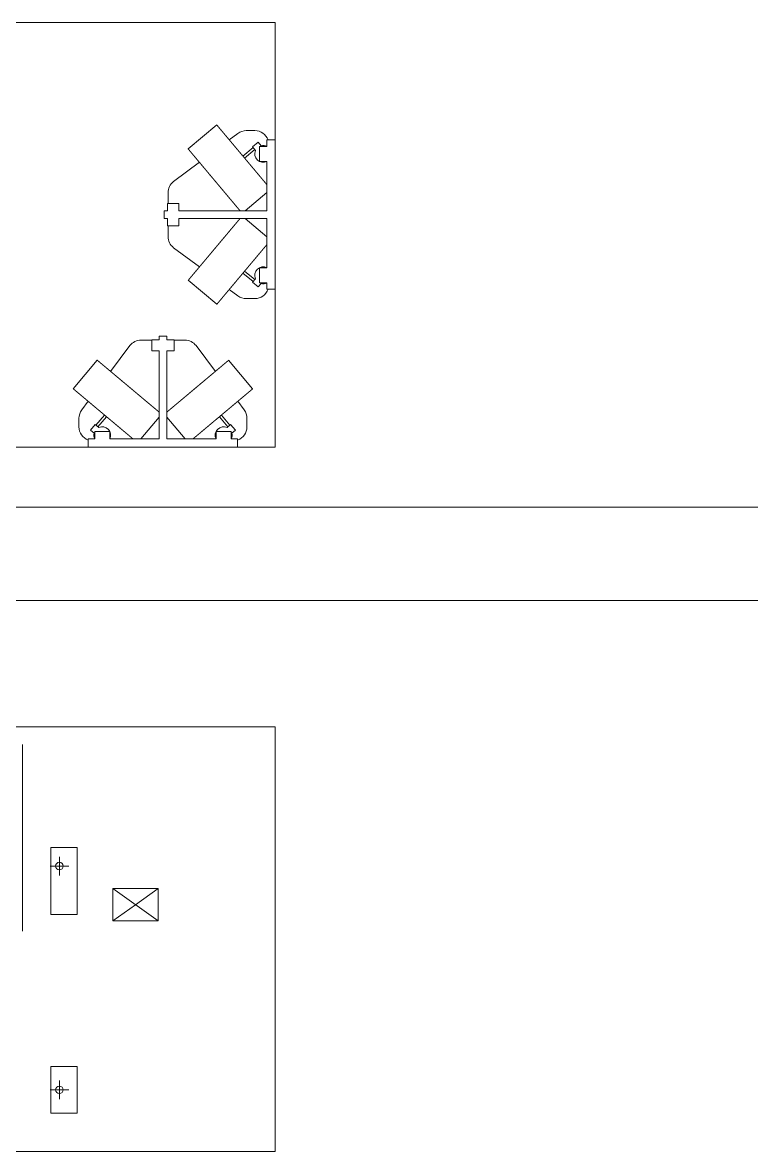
# Model space of a CAD drawing. Header units: millimetres. Extents: x 3056 to 110866, y 16649 to 58349.
# Drawn here: x 70681 to 74585, y 24547 to 30595 of the extents above; entities that cross this region are included whole.
import ezdxf

# ---------------------------------------------------------------- set-up
doc = ezdxf.new("R2010")
doc.units = ezdxf.units.MM
doc.layers.add('1', color=7, linetype='Continuous', true_color=0xffffff)

msp = doc.modelspace()

# ---------------------------------------------------------------- linework, layer by layer
at = {"layer": '1', "color": 80, "linetype": 'Continuous', "lineweight": 13}
for p, q in [((66406.5, 30595.3), (72033.5, 30595.3)), ((66406.5, 30595.3), (72033.5, 30595.3)), ((72033.5, 30595.3), (72033.5, 28321.3)), ((72033.5, 30595.3), (72033.5, 28321.3)), ((71721.9, 30046.6), (71568.6, 29918)), ((71834.5, 30001.3), (71788.7, 29966.9)), ((71879.5, 30016.3), (71925.5, 30016.3)), ((71913.5, 29928.7), (71943.6, 29953.9)), ((71959.3, 29935.2), (71943.6, 29953.9)), ((71990.5, 29966.3), (71990.5, 29931.3)), ((72033.5, 29966.3), (71990.5, 29966.3)), ((71916.4, 29925.2), (71862, 29879.6)), ((71871, 29868.8), (71925.4, 29914.5)), ((71929.2, 29909.9), (71913.5, 29928.7)), ((71990.5, 29931.3), (71950.5, 29931.3)), ((71950.5, 29851.3), (71950.5, 29931.3)), ((71628.4, 29846.8), (71490.5, 29743.3)), ((71990.5, 29851.3), (71950.5, 29851.3)), ((71990.5, 29851.3), (71990.5, 29586.3)), ((71460.5, 29626.3), (71460.5, 29683.3)), ((71873.4, 29586.3), (71990.5, 29684.5)), ((71458.5, 29586.3), (71440.5, 29586.3)), ((71440.5, 29546.3), (71440.5, 29586.3)), ((71518.5, 29626.3), (71458.5, 29626.3)), ((71458.5, 29586.3), (71458.5, 29626.3)), ((71518.5, 29586.3), (71518.5, 29626.3)), ((71990.5, 29586.3), (71518.5, 29586.3)), ((71458.5, 29546.3), (71440.5, 29546.3)), ((71455.8, 29546), (71455.8, 29546.3)), ((71455.8, 29546), (71458.5, 29546.1)), ((71458.5, 29546.3), (71458.5, 29506.3)), ((71990.5, 29546.3), (71518.5, 29546.3)), ((71518.5, 29546.3), (71518.5, 29506.3)), ((71990.5, 29448.1), (71873.4, 29546.3)), ((71990.5, 29546.3), (71990.5, 29281.3)), ((71518.5, 29506.3), (71458.5, 29506.3)), ((71460.5, 29449.3), (71460.5, 29506.3)), ((71490.5, 29389.3), (71628.4, 29285.8)), ((71950.5, 29201.3), (71950.5, 29281.3)), ((71990.5, 29281.3), (71950.5, 29281.3)), ((71568.6, 29214.6), (71721.9, 29086)), ((71862, 29253), (71916.4, 29207.4)), ((71925.4, 29218.1), (71871, 29263.8)), ((71929.2, 29222.7), (71913.5, 29203.9)), ((71788.7, 29165.7), (71834.5, 29131.3)), ((71913.5, 29203.9), (71943.6, 29178.7)), ((71959.3, 29197.4), (71943.6, 29178.7)), ((71990.5, 29201.3), (71950.5, 29201.3)), ((71990.5, 29201.3), (71990.5, 29166.3)), ((72033.5, 29166.3), (71990.5, 29166.3)), ((71925.5, 29116.3), (71879.5, 29116.3)), ((71413.5, 28896.3), (71413.5, 28914.3)), ((71413.5, 28914.3), (71453.5, 28914.3)), ((71453.5, 28896.3), (71453.5, 28914.3)), ((71256.5, 28864.3), (71153, 28726.3)), ((71316.5, 28894.3), (71373.5, 28894.3)), ((71413.5, 28896.3), (71373.5, 28896.3)), ((71373.5, 28836.3), (71373.5, 28896.3)), ((71413.2, 28898.9), (71413.3, 28896.3)), ((71413.2, 28898.9), (71413.5, 28898.9)), ((71453.5, 28896.3), (71493.5, 28896.3)), ((71493.5, 28836.3), (71493.5, 28896.3)), ((71493.5, 28894.3), (71550.5, 28894.3)), ((71713.9, 28726.3), (71610.5, 28864.3)), ((71413.5, 28836.3), (71373.5, 28836.3)), ((71413.5, 28364.3), (71413.5, 28836.3)), ((71453.5, 28364.3), (71453.5, 28836.3)), ((71453.5, 28836.3), (71493.5, 28836.3)), ((71081.8, 28786.1), (70953.2, 28632.9)), ((71913.7, 28632.9), (71785.2, 28786.1)), ((71032.8, 28566.1), (70998.5, 28520.3)), ((71868.5, 28520.3), (71834.1, 28566.1)), ((71120.2, 28492.8), (71074.6, 28438.4)), ((71792.4, 28438.4), (71746.7, 28492.8)), ((70983.5, 28429.3), (70983.5, 28475.3)), ((71071.1, 28441.3), (71045.9, 28411.2)), ((71089.9, 28425.6), (71071.1, 28441.3)), ((71085.3, 28429.4), (71130.9, 28483.8)), ((71315.2, 28364.3), (71413.5, 28481.4)), ((71453.5, 28481.4), (71551.7, 28364.3)), ((71736, 28483.8), (71781.6, 28429.4)), ((71777.1, 28425.6), (71795.8, 28441.3)), ((71795.8, 28441.3), (71821.1, 28411.2)), ((71883.5, 28475.3), (71883.5, 28429.3)), ((71064.6, 28395.4), (71045.9, 28411.2)), ((71068.5, 28364.3), (71068.5, 28404.3)), ((71068.5, 28404.3), (71148.5, 28404.3)), ((71148.5, 28364.3), (71148.5, 28404.3)), ((71718.5, 28364.3), (71718.5, 28404.3)), ((71718.5, 28404.3), (71798.5, 28404.3)), ((71798.5, 28364.3), (71798.5, 28404.3)), ((71802.3, 28395.4), (71821.1, 28411.2)), ((72033.5, 28321.3), (66406.5, 28321.3)), ((72033.5, 28321.3), (66406.5, 28321.3)), ((71033.5, 28321.3), (71033.5, 28364.3)), ((71068.5, 28364.3), (71033.5, 28364.3)), ((71413.5, 28364.3), (71148.5, 28364.3)), ((71718.5, 28364.3), (71453.5, 28364.3)), ((71833.5, 28364.3), (71798.5, 28364.3)), ((71833.5, 28321.3), (71833.5, 28364.3)), ((66406.5, 26821.3), (72033.5, 26821.3)), ((66406.5, 26821.3), (72033.5, 26821.3)), ((72033.5, 26821.3), (72033.5, 24547.3)), ((72033.5, 26821.3), (72033.5, 24547.3)), ((70973, 26176.3), (70833, 26176.3)), ((70833, 26176.3), (70833, 25816.3)), ((70973, 25816.3), (70973, 26176.3)), ((70828.5, 26076.3), (70928.5, 26076.3)), ((70878.5, 26126.3), (70878.5, 26026.3)), ((71164.5, 25782.3), (71164.5, 25956.3)), ((71408.5, 25782.3), (71164.5, 25956.3)), ((71164.5, 25956.3), (71408.5, 25956.3)), ((71408.5, 25956.3), (71286.5, 25869.3)), ((71408.5, 25956.3), (71408.5, 25782.3)), ((71164.5, 25782.3), (71286.5, 25869.3)), ((70833, 25816.3), (70973, 25816.3)), ((71408.5, 25782.3), (71164.5, 25782.3)), ((70833, 25002.3), (70833, 24752.3)), ((70973, 25002.3), (70833, 25002.3)), ((70973, 24752.3), (70973, 25002.3)), ((70878.5, 24927.3), (70878.5, 24827.3)), ((70828.5, 24877.3), (70928.5, 24877.3)), ((70833, 24752.3), (70973, 24752.3)), ((72033.5, 24547.3), (66406.5, 24547.3)), ((72033.5, 24547.3), (66406.5, 24547.3))]:
    msp.add_line(p, q, dxfattribs=at)
at = {"layer": '1', "color": 143, "linetype": 'Continuous', "lineweight": 13}
for p, q in [((49320.5, 27999.3), (90886.5, 27999.3)), ((3056.5, 27499.3), (110866.5, 27499.3))]:
    msp.add_line(p, q, dxfattribs=at)
at = {"layer": '1', "color": 80, "linetype": 'Continuous', "lineweight": 13}
for centre in [(70878.5, 26076.3), (70878.5, 24877.3)]:
    msp.add_circle(centre, 20, dxfattribs=at)
for centre, radius, start, end in [((71879.5, 29941.3), 75, 90, 126.8699), ((71925.5, 29941.3), 75, 19.47234, 90), ((71970.5, 29891.3), 45.2, 155.73784, 296.2321), ((71970.5, 29891.3), 45.2, 63.76834, 104.26216), ((71535.5, 29683.3), 75, 126.8699, 180), ((71535.5, 29449.3), 75, 180, 233.1301), ((71970.5, 29241.3), 45.2, 63.7679, 204.26216), ((71925.5, 29191.3), 75, 270, 340.52766), ((71970.5, 29241.3), 45.2, 255.73784, 296.23166), ((71879.5, 29191.3), 75, 233.1301, 270), ((71316.5, 28819.3), 75, 90, 143.1301), ((71550.5, 28819.3), 75, 36.8699, 90), ((71058.5, 28475.3), 75, 143.1301, 180), ((71808.5, 28475.3), 75, 0, 36.8699), ((71058.5, 28429.3), 75, 180, 250.52766), ((71108.5, 28384.3), 45.2, 333.7679, 114.26216), ((71758.5, 28384.3), 45.2, 65.73784, 206.2321), ((71808.5, 28429.3), 75, 289.47234, 0), ((71108.5, 28384.3), 45.2, 165.73784, 206.23166), ((71758.5, 28384.3), 45.2, 333.76834, 14.26216)]:
    msp.add_arc(centre, radius, start, end, dxfattribs=at)
for points, knots in [([(71866.5, 29874.2), (71862.1, 29879.4), (71859.9, 29882), (71857.7, 29884.6), (71855.6, 29887.2), (71853.4, 29889.8), (71851.2, 29892.4), (71849, 29895), (71844.7, 29900.1), (71840.4, 29905.3), (71836.1, 29910.4), (71831.9, 29915.5), (71829.8, 29918), (71827.6, 29920.5), (71825.5, 29923), (71823.5, 29925.5), (71821.4, 29928), (71819.3, 29930.4), (71815.2, 29935.3), (71811.1, 29940.2), (71809.1, 29942.6), (71807.1, 29944.9), (71803.2, 29949.7), (71801.2, 29952), (71799.3, 29954.3), (71797.4, 29956.6), (71795.4, 29958.9), (71793.5, 29961.1), (71791.7, 29963.4), (71788, 29967.8), (71784.3, 29972.1), (71780.8, 29976.4), (71777.3, 29980.5), (71773.9, 29984.6), (71770.6, 29988.5), (71767.3, 29992.3), (71764.2, 29996.1), (71762.7, 29997.9), (71761.2, 29999.7), (71759.7, 30001.5), (71758.2, 30003.2), (71755.4, 30006.6), (71754, 30008.2), (71752.6, 30009.9), (71751.3, 30011.5), (71750, 30013), (71748.7, 30014.5), (71747.5, 30016.1), (71746.2, 30017.5), (71745, 30018.9), (71742.7, 30021.7), (71740.5, 30024.3), (71739.5, 30025.6), (71738.4, 30026.8), (71736.4, 30029.2), (71735.5, 30030.3), (71733.7, 30032.4), (71732.9, 30033.4), (71731.3, 30035.4), (71730.5, 30036.2), (71729.8, 30037.1), (71729.1, 30037.9), (71727.8, 30039.5), (71727.2, 30040.2), (71726.6, 30040.9), (71726.1, 30041.6), (71725.1, 30042.7), (71724.6, 30043.2), (71724.2, 30043.7), (71723.9, 30044.2), (71723.5, 30044.6), (71723.2, 30045), (71722.9, 30045.3), (71722.7, 30045.6), (71722.4, 30045.9), (71722.3, 30046.1), (71722.1, 30046.2), (71722, 30046.4), (71721.9, 30046.5), (71721.9, 30046.6)], [0, 0, 0.030215, 0.045298, 0.060388, 0.075438, 0.090503, 0.10552, 0.120544, 0.150476, 0.180257, 0.209888, 0.23932, 0.253927, 0.268541, 0.283031, 0.297497, 0.311861, 0.326209, 0.354606, 0.382692, 0.396549, 0.410413, 0.437774, 0.451246, 0.464733, 0.477989, 0.491259, 0.504298, 0.517343, 0.54296, 0.568068, 0.592658, 0.616721, 0.640217, 0.663121, 0.685431, 0.707109, 0.717634, 0.728143, 0.738333, 0.748517, 0.768199, 0.777705, 0.787188, 0.796327, 0.805451, 0.814223, 0.82298, 0.831384, 0.839773, 0.85579, 0.871015, 0.878251, 0.885463, 0.899086, 0.905503, 0.917891, 0.923884, 0.935019, 0.940169, 0.945303, 0.95001, 0.959007, 0.96328, 0.967104, 0.970944, 0.977737, 0.980676, 0.98363, 0.986127, 0.988614, 0.990668, 0.992712, 0.994314, 0.995901, 0.997036, 0.998187, 0.998865, 0.999548, 1, 1]), ([(71713.3, 29745.6), (71708.9, 29750.9), (71704.5, 29756.1), (71700.2, 29761.2), (71698, 29763.8), (71693.7, 29769), (71689.4, 29774.1), (71687.2, 29776.7), (71682.9, 29781.8), (71678.7, 29786.9), (71674.4, 29791.9), (71670.2, 29796.9), (71668.2, 29799.4), (71666.1, 29801.9), (71662, 29806.8), (71660, 29809.2), (71657.9, 29811.6), (71653.9, 29816.4), (71650, 29821.1), (71648, 29823.4), (71646.1, 29825.7), (71644.1, 29828), (71640.3, 29832.6), (71638.4, 29834.8), (71634.7, 29839.2), (71631.1, 29843.6), (71627.6, 29847.8), (71624.1, 29851.9), (71620.7, 29856), (71619, 29858), (71615.8, 29861.9), (71614.1, 29863.8), (71611, 29867.5), (71609.5, 29869.3), (71608, 29871.1), (71606.5, 29872.9), (71603.6, 29876.4), (71600.8, 29879.7), (71599.4, 29881.3), (71598.1, 29882.9), (71595.5, 29886), (71594.2, 29887.5), (71593, 29888.9), (71591.8, 29890.4), (71589.5, 29893.1), (71588.4, 29894.5), (71586.3, 29897), (71585.2, 29898.3), (71583.2, 29900.6), (71582.3, 29901.7), (71581.4, 29902.8), (71579.7, 29904.9), (71578, 29906.8), (71577.3, 29907.7), (71576.6, 29908.6), (71575.2, 29910.2), (71574.6, 29910.9), (71574, 29911.7), (71573.4, 29912.3), (71572.8, 29913), (71571.9, 29914.2), (71571.4, 29914.7), (71571, 29915.2), (71570.3, 29916), (71569.7, 29916.7), (71569.5, 29917), (71569.2, 29917.3), (71568.9, 29917.7), (71568.7, 29917.9), (71568.7, 29918), (71568.6, 29918)], [0, 0, 0.030215, 0.060382, 0.090512, 0.105521, 0.13551, 0.165375, 0.180266, 0.209897, 0.23932, 0.268535, 0.297506, 0.31187, 0.32621, 0.354615, 0.368653, 0.382686, 0.410413, 0.437774, 0.451246, 0.464734, 0.477989, 0.504298, 0.517352, 0.54296, 0.568068, 0.592667, 0.61673, 0.640218, 0.651678, 0.674281, 0.685441, 0.70711, 0.717634, 0.728143, 0.738342, 0.758358, 0.777691, 0.787197, 0.796321, 0.814232, 0.822989, 0.831384, 0.839774, 0.855791, 0.863412, 0.878236, 0.885464, 0.899086, 0.905497, 0.911899, 0.923884, 0.93502, 0.940169, 0.945303, 0.954735, 0.959008, 0.963274, 0.967114, 0.970944, 0.977738, 0.980677, 0.983631, 0.988623, 0.992713, 0.994315, 0.995902, 0.998172, 0.999557, 0.999774, 1, 1]), ([(71990.5, 29726.4), (71989.3, 29727.8), (71988.2, 29729.2), (71985.7, 29732.1), (71983.2, 29735.1), (71981.9, 29736.7), (71980.6, 29738.2), (71979.2, 29739.9), (71976.4, 29743.2), (71973.5, 29746.7), (71970.5, 29750.2), (71969, 29752), (71967.4, 29753.9), (71964.2, 29757.7), (71962.6, 29759.6), (71961, 29761.6), (71959.3, 29763.6), (71957.6, 29765.6), (71954.2, 29769.7), (71952.4, 29771.8), (71950.6, 29773.9), (71947, 29778.2), (71945.2, 29780.4), (71943.4, 29782.6), (71941.5, 29784.8), (71937.7, 29789.3), (71935.8, 29791.6), (71933.9, 29793.9), (71930, 29798.5), (71926, 29803.3), (71924, 29805.7), (71919.9, 29810.5), (71917.9, 29812.9), (71913.8, 29817.8), (71909.6, 29822.8), (71905.4, 29827.8), (71903.3, 29830.3), (71899.1, 29835.4), (71896.9, 29837.9), (71892.6, 29843), (71888.3, 29848.2), (71884, 29853.4), (71879.6, 29858.6), (71877.4, 29861.2), (71875.2, 29863.8), (71873, 29866.4), (71870.9, 29869), (71866.5, 29874.2)], [0, 0, 0.009318, 0.018654, 0.038204, 0.058622, 0.069272, 0.079914, 0.090992, 0.113542, 0.136917, 0.161072, 0.17333, 0.185996, 0.211661, 0.224678, 0.238064, 0.251432, 0.265159, 0.292917, 0.306984, 0.321336, 0.350387, 0.365069, 0.380025, 0.394988, 0.425472, 0.44099, 0.45649, 0.487996, 0.519987, 0.53618, 0.568824, 0.585237, 0.618447, 0.652008, 0.685889, 0.702984, 0.737275, 0.754497, 0.789157, 0.823993, 0.858994, 0.89414, 0.911761, 0.929365, 0.947026, 0.964669, 1, 1]), ([(71847, 29586.3), (71846.1, 29587.3), (71845.3, 29588.4), (71844.3, 29589.5), (71842.4, 29591.7), (71841.4, 29592.9), (71840.4, 29594.1), (71838.3, 29596.7), (71836, 29599.4), (71834.8, 29600.8), (71832.4, 29603.7), (71831.1, 29605.2), (71829.9, 29606.7), (71828.6, 29608.3), (71827.2, 29609.8), (71825.9, 29611.5), (71824.5, 29613.1), (71823.1, 29614.8), (71820.2, 29618.3), (71818.7, 29620), (71817.2, 29621.8), (71815.7, 29623.6), (71812.5, 29627.4), (71809.3, 29631.2), (71807.6, 29633.2), (71806, 29635.2), (71802.6, 29639.2), (71799.1, 29643.4), (71797.3, 29645.5), (71793.7, 29649.8), (71790, 29654.2), (71786.3, 29658.6), (71784.4, 29660.9), (71780.6, 29665.4), (71776.7, 29670.1), (71772.7, 29674.8), (71770.7, 29677.2), (71768.7, 29679.6), (71764.6, 29684.4), (71760.5, 29689.3), (71758.4, 29691.8), (71756.4, 29694.3), (71754.3, 29696.8), (71750, 29701.8), (71747.9, 29704.3), (71743.7, 29709.4), (71741.5, 29712), (71739.4, 29714.5), (71737.2, 29717.1), (71732.9, 29722.3), (71730.7, 29724.8), (71726.4, 29730), (71724.2, 29732.6), (71722, 29735.2), (71717.6, 29740.4), (71713.3, 29745.6)], [0, 0, 0.006456, 0.012928, 0.019836, 0.034109, 0.041476, 0.049268, 0.065302, 0.082194, 0.090851, 0.108981, 0.118452, 0.12794, 0.13781, 0.147695, 0.157952, 0.168225, 0.178869, 0.200529, 0.211561, 0.222928, 0.234312, 0.25776, 0.281902, 0.294315, 0.306702, 0.332127, 0.358165, 0.37149, 0.398394, 0.425841, 0.453837, 0.46795, 0.496678, 0.525875, 0.555489, 0.570511, 0.585516, 0.615925, 0.646692, 0.662222, 0.677768, 0.693451, 0.724977, 0.740787, 0.772675, 0.788709, 0.804761, 0.820887, 0.853243, 0.869441, 0.90198, 0.918285, 0.934606, 0.967298, 1, 1]), ([(71568.6, 29214.6), (71568.7, 29214.6), (71568.7, 29214.7), (71568.9, 29214.9), (71569.2, 29215.3), (71569.5, 29215.6), (71569.7, 29215.8), (71570, 29216.2), (71570.3, 29216.6), (71570.7, 29217), (71571.4, 29217.9), (71571.9, 29218.4), (71572.4, 29219), (71572.9, 29219.6), (71574, 29220.9), (71575.2, 29222.4), (71575.9, 29223.2), (71577.3, 29224.9), (71578.1, 29225.8), (71579.7, 29227.7), (71580.5, 29228.8), (71582.3, 29230.9), (71584.2, 29233.2), (71585.2, 29234.4), (71586.3, 29235.6), (71587.3, 29236.8), (71588.4, 29238.2), (71589.5, 29239.5), (71590.7, 29240.9), (71593.1, 29243.7), (71594.3, 29245.1), (71596.8, 29248.2), (71599.5, 29251.3), (71600.8, 29252.9), (71602.2, 29254.6), (71603.6, 29256.3), (71605.1, 29258), (71606.5, 29259.7), (71609.5, 29263.3), (71611, 29265.1), (71614.2, 29268.9), (71615.8, 29270.8), (71619.1, 29274.7), (71620.7, 29276.7), (71624.1, 29280.7), (71627.6, 29284.9), (71629.4, 29287), (71631.2, 29289.1), (71633, 29291.3), (71634.8, 29293.4), (71636.7, 29295.7), (71638.5, 29297.9), (71640.4, 29300.1), (71644.2, 29304.7), (71646.1, 29306.9), (71650, 29311.6), (71654, 29316.3), (71656, 29318.7), (71658, 29321.1), (71662.1, 29325.9), (71664.1, 29328.4), (71666.2, 29330.8), (71668.3, 29333.3), (71670.3, 29335.8), (71674.5, 29340.8), (71676.7, 29343.3), (71678.8, 29345.8), (71680.9, 29348.4), (71683, 29350.9), (71685.2, 29353.5), (71687.3, 29356), (71691.6, 29361.2), (71693.8, 29363.7), (71698.1, 29368.9), (71700.3, 29371.5), (71702.5, 29374.1), (71706.8, 29379.3), (71711.2, 29384.5), (71715.6, 29389.7), (71720, 29394.9), (71722.1, 29397.5), (71724.3, 29400.1), (71728.7, 29405.3), (71730.8, 29407.9), (71733, 29410.5), (71737.3, 29415.6), (71741.6, 29420.7), (71743.8, 29423.3), (71745.9, 29425.8), (71750.1, 29430.9), (71752.3, 29433.4), (71756.4, 29438.4), (71760.6, 29443.4), (71762.7, 29445.8), (71766.7, 29450.7), (71768.8, 29453.1), (71772.8, 29457.9), (71776.7, 29462.6), (71778.7, 29464.9), (71780.6, 29467.2), (71782.6, 29469.5), (71784.5, 29471.8), (71786.4, 29474), (71790.1, 29478.5), (71793.8, 29482.9), (71795.6, 29485), (71799.1, 29489.3), (71800.9, 29491.3), (71804.3, 29495.4), (71807.7, 29499.4), (71809.3, 29501.4), (71812.5, 29505.3), (71815.7, 29509), (71818.7, 29512.6), (71821.7, 29516.1), (71824.5, 29519.5), (71827.2, 29522.8), (71828.6, 29524.3), (71831.1, 29527.4), (71832.4, 29528.9), (71834.8, 29531.8), (71836, 29533.2), (71837.2, 29534.6), (71839.4, 29537.2), (71840.4, 29538.4), (71841.4, 29539.7), (71842.4, 29540.9), (71844.3, 29543.1), (71845.2, 29544.2), (71846.1, 29545.3), (71847, 29546.3)], [0, 0, 0.000117, 0.00023, 0.00095, 0.00213, 0.002962, 0.003787, 0.004854, 0.005916, 0.007221, 0.010046, 0.011581, 0.01335, 0.015115, 0.019105, 0.023555, 0.025998, 0.031129, 0.033804, 0.039591, 0.042709, 0.049162, 0.056033, 0.059584, 0.063337, 0.067097, 0.071052, 0.07502, 0.079184, 0.087712, 0.092079, 0.1012, 0.110707, 0.115639, 0.120579, 0.125697, 0.130823, 0.136115, 0.146888, 0.152353, 0.163633, 0.169437, 0.181191, 0.187154, 0.199368, 0.211877, 0.218278, 0.224671, 0.231207, 0.237735, 0.244401, 0.251059, 0.257842, 0.27153, 0.278422, 0.292444, 0.30667, 0.313879, 0.321095, 0.335694, 0.343076, 0.350467, 0.357927, 0.365391, 0.380454, 0.388053, 0.395648, 0.403302, 0.410954, 0.418652, 0.426363, 0.441847, 0.449637, 0.465224, 0.473028, 0.48086, 0.496539, 0.512231, 0.527936, 0.543632, 0.551474, 0.559303, 0.574947, 0.582745, 0.590534, 0.606053, 0.621494, 0.629192, 0.636847, 0.652084, 0.659682, 0.674741, 0.689653, 0.697038, 0.711715, 0.719007, 0.733415, 0.747632, 0.754632, 0.761641, 0.768529, 0.775424, 0.782199, 0.795628, 0.8088, 0.815331, 0.828108, 0.83435, 0.846706, 0.858755, 0.864698, 0.876286, 0.887541, 0.898458, 0.909032, 0.919254, 0.929109, 0.933853, 0.943135, 0.947685, 0.95639, 0.960549, 0.9647, 0.972602, 0.976345, 0.980092, 0.983619, 0.990476, 0.99379, 0.996899, 1, 1]), ([(71721.9, 29086), (71721.9, 29086.1), (71722, 29086.2), (71722.1, 29086.3), (71722.3, 29086.5), (71722.4, 29086.7), (71722.7, 29087), (71722.9, 29087.3), (71723.2, 29087.6), (71723.5, 29088), (71723.9, 29088.4), (71724.2, 29088.9), (71724.7, 29089.4), (71725.1, 29089.9), (71725.6, 29090.5), (71726.1, 29091), (71726.6, 29091.7), (71727.2, 29092.4), (71728.4, 29093.9), (71729.1, 29094.7), (71729.8, 29095.5), (71731.3, 29097.3), (71732.1, 29098.2), (71732.9, 29099.2), (71734.6, 29101.2), (71735.6, 29102.4), (71736.5, 29103.5), (71737.5, 29104.6), (71739.5, 29107.1), (71740.5, 29108.3), (71742.8, 29110.9), (71745.1, 29113.7), (71747.5, 29116.6), (71748.8, 29118.1), (71751.4, 29121.2), (71752.7, 29122.8), (71754.1, 29124.4), (71755.4, 29126.1), (71756.9, 29127.8), (71759.8, 29131.2), (71761.3, 29133), (71762.8, 29134.8), (71764.3, 29136.6), (71765.9, 29138.5), (71767.4, 29140.4), (71769.1, 29142.3), (71772.3, 29146.2), (71774, 29148.2), (71777.4, 29152.2), (71780.9, 29156.4), (71784.5, 29160.6), (71788.1, 29165), (71789.9, 29167.2), (71791.8, 29169.4), (71793.7, 29171.6), (71797.5, 29176.2), (71799.4, 29178.5), (71803.3, 29183.1), (71807.3, 29187.9), (71811.3, 29192.6), (71815.4, 29197.5), (71817.4, 29199.9), (71821.6, 29204.9), (71823.6, 29207.3), (71825.7, 29209.8), (71827.8, 29212.3), (71832.1, 29217.4), (71836.3, 29222.5), (71838.5, 29225), (71840.6, 29227.6), (71842.8, 29230.2), (71847.1, 29235.3), (71851.5, 29240.5), (71853.6, 29243.1), (71858, 29248.3), (71862.4, 29253.5), (71866.7, 29258.7), (71868.9, 29261.3), (71873.3, 29266.5), (71875.5, 29269.1), (71879.8, 29274.3), (71884.2, 29279.5), (71886.3, 29282.1), (71888.5, 29284.7), (71890.7, 29287.2), (71892.8, 29289.8), (71897.1, 29294.9), (71899.2, 29297.4), (71901.4, 29300), (71903.5, 29302.5), (71905.6, 29305), (71909.8, 29310), (71911.9, 29312.5), (71913.9, 29315), (71918.1, 29319.9), (71922.1, 29324.7), (71926.1, 29329.5), (71930.1, 29334.2), (71934, 29338.8), (71935.9, 29341.1), (71937.8, 29343.4), (71939.7, 29345.7), (71941.6, 29347.9), (71945.3, 29352.3), (71948.9, 29356.6), (71952.5, 29360.9), (71954.2, 29363), (71957.7, 29367), (71959.4, 29369.1), (71962.7, 29373), (71964.3, 29374.9), (71965.9, 29376.9), (71967.4, 29378.7), (71969, 29380.6), (71972.1, 29384.2), (71975, 29387.7), (71976.4, 29389.4), (71977.8, 29391.1), (71980.6, 29394.4), (71983.2, 29397.5), (71984.5, 29399), (71985.7, 29400.5), (71988.2, 29403.4), (71990.5, 29406.1)], [0, 0, 0.000243, 0.000616, 0.000976, 0.0016, 0.002212, 0.003074, 0.003929, 0.005034, 0.006135, 0.007487, 0.008832, 0.010427, 0.012018, 0.013851, 0.015672, 0.017752, 0.019819, 0.02443, 0.026974, 0.029513, 0.035068, 0.038066, 0.041077, 0.047539, 0.050991, 0.054451, 0.058123, 0.065705, 0.069593, 0.077816, 0.086455, 0.09551, 0.100243, 0.109896, 0.11483, 0.119945, 0.125068, 0.13038, 0.141193, 0.146681, 0.152352, 0.158037, 0.163875, 0.169727, 0.175748, 0.187941, 0.194116, 0.206794, 0.219764, 0.23304, 0.246589, 0.253493, 0.2604, 0.267438, 0.281622, 0.288785, 0.303323, 0.318069, 0.333029, 0.348171, 0.355828, 0.37123, 0.37896, 0.38678, 0.394586, 0.410343, 0.426216, 0.434197, 0.442192, 0.450215, 0.466321, 0.482482, 0.490576, 0.506814, 0.523082, 0.53936, 0.547508, 0.563781, 0.571902, 0.588135, 0.604327, 0.61239, 0.620456, 0.628479, 0.636509, 0.652473, 0.660396, 0.668333, 0.676198, 0.684071, 0.699675, 0.707401, 0.715139, 0.730428, 0.745556, 0.76049, 0.775221, 0.789729, 0.796874, 0.804011, 0.811035, 0.818055, 0.831838, 0.845357, 0.858592, 0.865059, 0.877858, 0.884168, 0.896495, 0.902491, 0.90849, 0.914311, 0.920139, 0.931447, 0.942399, 0.947684, 0.952978, 0.963179, 0.97299, 0.977695, 0.982397, 0.991412, 1, 1]), ([(71081.8, 28786.1), (71081.8, 28786.1), (71081.8, 28786.1), (71082, 28786), (71082.1, 28785.9), (71082.3, 28785.7), (71082.5, 28785.5), (71083, 28785.1), (71083.7, 28784.5), (71084.2, 28784.1), (71084.6, 28783.8), (71085.6, 28782.9), (71086.2, 28782.4), (71086.8, 28781.9), (71088.1, 28780.8), (71088.8, 28780.2), (71089.6, 28779.6), (71090.4, 28778.9), (71091.2, 28778.2), (71093, 28776.7), (71093.9, 28775.9), (71094.9, 28775.1), (71095.9, 28774.2), (71097, 28773.4), (71098.1, 28772.4), (71099.2, 28771.5), (71100.4, 28770.5), (71102.8, 28768.5), (71105.3, 28766.3), (71106.6, 28765.2), (71108, 28764.1), (71110.9, 28761.7), (71113.8, 28759.2), (71115.3, 28758), (71116.9, 28756.6), (71118.5, 28755.3), (71120.1, 28753.9), (71121.8, 28752.6), (71123.5, 28751.1), (71126.9, 28748.2), (71128.7, 28746.8), (71130.5, 28745.2), (71132.3, 28743.7), (71134.2, 28742.1), (71136, 28740.6), (71138, 28739), (71139.9, 28737.4), (71141.9, 28735.7), (71143.8, 28734), (71147.9, 28730.6), (71150, 28728.9), (71152, 28727.1), (71154.2, 28725.4), (71156.3, 28723.6), (71158.5, 28721.8), (71160.6, 28720), (71162.8, 28718.1), (71167.3, 28714.4), (71169.5, 28712.5), (71171.8, 28710.5), (71176.4, 28706.7), (71178.8, 28704.7), (71183.5, 28700.8), (71185.9, 28698.8), (71188.3, 28696.8), (71193.1, 28692.7), (71195.6, 28690.6), (71198, 28688.6), (71203, 28684.4), (71205.5, 28682.3), (71208, 28680.2), (71210.5, 28678.1), (71215.5, 28673.9), (71220.6, 28669.6), (71223.2, 28667.5), (71225.8, 28665.3), (71230.9, 28661), (71233.5, 28658.8), (71236.1, 28656.6), (71238.7, 28654.5), (71241.3, 28652.3), (71246.5, 28647.9), (71251.7, 28643.6), (71254.3, 28641.4), (71256.9, 28639.2), (71262.1, 28634.8), (71264.7, 28632.6), (71269.9, 28628.3), (71272.5, 28626.1), (71275.1, 28623.9), (71277.6, 28621.8), (71280.2, 28619.6), (71282.8, 28617.4), (71287.9, 28613.1), (71290.5, 28611), (71293, 28608.9), (71298.1, 28604.6), (71303.1, 28600.4), (71305.6, 28598.3), (71308.1, 28596.2), (71310.5, 28594.2), (71313, 28592.1), (71315.4, 28590.1), (71317.8, 28588), (71322.7, 28584), (71325, 28582), (71327.4, 28580), (71329.8, 28578), (71332.1, 28576.1), (71336.7, 28572.2), (71339, 28570.3), (71341.2, 28568.4), (71343.5, 28566.5), (71347.9, 28562.8), (71352.2, 28559.2), (71354.3, 28557.4), (71356.4, 28555.6), (71360.6, 28552.2), (71362.6, 28550.5), (71364.6, 28548.8), (71368.6, 28545.4), (71372.4, 28542.2), (71374.3, 28540.7), (71376.2, 28539.1), (71379.8, 28536.1), (71381.5, 28534.6), (71383.3, 28533.1), (71385, 28531.7), (71386.7, 28530.3), (71390, 28527.5), (71393.1, 28524.9), (71394.6, 28523.6), (71396.1, 28522.4), (71397.6, 28521.1), (71399, 28519.9), (71400.4, 28518.8), (71401.8, 28517.6), (71404.4, 28515.4), (71406.9, 28513.3), (71408, 28512.4), (71409.2, 28511.4), (71410.3, 28510.4), (71412.4, 28508.7), (71413.5, 28507.8)], [0, 0, 0.000117, 0.000239, 0.000594, 0.000945, 0.001535, 0.002129, 0.003786, 0.00592, 0.007217, 0.008523, 0.011585, 0.013354, 0.015111, 0.019101, 0.021331, 0.023551, 0.026006, 0.028452, 0.033804, 0.036697, 0.039599, 0.042712, 0.045832, 0.049157, 0.052493, 0.056041, 0.063336, 0.071056, 0.075016, 0.079189, 0.087715, 0.096645, 0.101204, 0.105948, 0.110702, 0.115643, 0.120578, 0.125696, 0.136114, 0.141413, 0.146883, 0.152356, 0.157999, 0.163633, 0.169436, 0.175231, 0.181194, 0.187149, 0.199371, 0.205625, 0.211889, 0.218277, 0.224674, 0.23121, 0.237738, 0.2444, 0.25784, 0.264629, 0.271524, 0.285434, 0.292442, 0.306668, 0.313881, 0.32109, 0.335698, 0.343075, 0.350461, 0.36539, 0.372923, 0.380452, 0.388056, 0.403296, 0.418659, 0.426362, 0.434103, 0.449635, 0.457411, 0.465223, 0.473029, 0.480858, 0.496537, 0.512237, 0.520088, 0.527934, 0.543634, 0.55148, 0.567133, 0.574945, 0.582751, 0.590532, 0.598304, 0.606055, 0.621495, 0.629189, 0.636845, 0.652085, 0.667205, 0.674738, 0.682198, 0.689653, 0.697036, 0.704409, 0.711713, 0.726212, 0.733411, 0.740524, 0.747628, 0.754629, 0.768525, 0.775426, 0.782196, 0.788975, 0.802281, 0.815328, 0.821712, 0.828105, 0.8406, 0.846703, 0.852801, 0.864702, 0.876282, 0.881912, 0.887546, 0.898458, 0.903745, 0.909036, 0.914141, 0.91925, 0.929105, 0.938585, 0.94314, 0.947689, 0.95204, 0.956385, 0.960545, 0.964695, 0.972593, 0.980088, 0.983618, 0.987154, 0.990476, 0.99689, 1, 1]), ([(71453.5, 28507.8), (71454.5, 28508.7), (71455.5, 28509.5), (71456.6, 28510.4), (71457.7, 28511.4), (71458.9, 28512.4), (71460.1, 28513.3), (71461.3, 28514.4), (71462.6, 28515.4), (71463.9, 28516.5), (71465.2, 28517.6), (71467.9, 28519.9), (71469.4, 28521.1), (71470.8, 28522.4), (71472.3, 28523.6), (71473.8, 28524.9), (71477, 28527.5), (71480.3, 28530.3), (71482, 28531.7), (71483.7, 28533.1), (71487.2, 28536.1), (71490.8, 28539.1), (71492.6, 28540.7), (71494.5, 28542.2), (71498.4, 28545.4), (71502.3, 28548.8), (71504.3, 28550.5), (71508.4, 28553.9), (71510.5, 28555.6), (71512.6, 28557.4), (71514.7, 28559.2), (71519.1, 28562.8), (71523.5, 28566.5), (71525.7, 28568.4), (71528, 28570.3), (71532.5, 28574.1), (71534.9, 28576.1), (71539.5, 28580), (71541.9, 28582), (71544.3, 28584), (71546.7, 28586), (71549.1, 28588), (71551.5, 28590.1), (71554, 28592.1), (71556.4, 28594.2), (71558.9, 28596.2), (71563.9, 28600.4), (71568.9, 28604.6), (71573.9, 28608.9), (71576.5, 28611), (71581.6, 28615.3), (71584.2, 28617.4), (71586.7, 28619.6), (71591.9, 28623.9), (71594.5, 28626.1), (71599.7, 28630.5), (71604.9, 28634.8), (71607.5, 28637), (71612.7, 28641.4), (71617.9, 28645.7), (71620.5, 28647.9), (71623.1, 28650.1), (71625.7, 28652.3), (71630.9, 28656.6), (71636, 28661), (71638.6, 28663.1), (71641.2, 28665.3), (71646.3, 28669.6), (71648.9, 28671.7), (71653.9, 28676), (71659, 28680.2), (71664, 28684.4), (71666.5, 28686.5), (71668.9, 28688.6), (71673.8, 28692.7), (71676.3, 28694.7), (71678.7, 28696.8), (71681.1, 28698.8), (71683.5, 28700.8), (71688.2, 28704.7), (71692.8, 28708.6), (71695.1, 28710.5), (71699.7, 28714.4), (71701.9, 28716.2), (71706.3, 28720), (71708.5, 28721.8), (71710.7, 28723.6), (71714.9, 28727.1), (71719, 28730.6), (71723.1, 28734), (71725.1, 28735.7), (71727.1, 28737.4), (71730.9, 28740.6), (71734.6, 28743.7), (71736.5, 28745.2), (71738.3, 28746.8), (71740, 28748.2), (71743.5, 28751.1), (71746.8, 28753.9), (71748.5, 28755.3), (71751.6, 28758), (71753.1, 28759.2), (71756.1, 28761.7), (71757.5, 28762.9), (71758.9, 28764.1), (71760.3, 28765.2), (71762.9, 28767.4), (71764.2, 28768.5), (71765.4, 28769.5), (71766.6, 28770.5), (71767.8, 28771.5), (71770, 28773.4), (71771, 28774.2), (71772, 28775.1), (71773, 28775.9), (71774.9, 28777.5), (71775.7, 28778.2), (71776.6, 28778.9), (71777.4, 28779.6), (71778.1, 28780.2), (71778.8, 28780.8), (71780.2, 28781.9), (71780.8, 28782.4), (71781.3, 28782.9), (71782.4, 28783.8), (71782.8, 28784.1), (71783.2, 28784.5), (71783.6, 28784.8), (71783.9, 28785.1), (71784.5, 28785.5), (71784.7, 28785.7), (71784.9, 28785.9), (71785, 28786), (71785.1, 28786.1), (71785.1, 28786.1), (71785.2, 28786.1)], [0, 0, 0.0031, 0.006206, 0.009524, 0.012846, 0.016382, 0.019912, 0.023659, 0.027397, 0.031349, 0.035305, 0.043605, 0.04796, 0.052311, 0.05686, 0.061405, 0.070886, 0.080741, 0.085849, 0.090964, 0.101542, 0.112454, 0.118088, 0.123718, 0.135298, 0.147199, 0.153297, 0.165645, 0.171895, 0.178279, 0.184672, 0.197719, 0.211025, 0.217795, 0.224574, 0.238357, 0.245362, 0.259476, 0.266579, 0.273788, 0.280987, 0.288287, 0.295582, 0.302964, 0.310337, 0.317802, 0.332786, 0.347906, 0.363155, 0.370801, 0.386208, 0.393945, 0.401686, 0.417249, 0.425055, 0.440691, 0.456366, 0.464207, 0.479912, 0.495613, 0.503463, 0.511309, 0.519133, 0.534777, 0.550365, 0.558146, 0.565888, 0.581341, 0.589039, 0.60435, 0.619538, 0.63461, 0.642065, 0.64953, 0.664302, 0.671606, 0.678901, 0.68611, 0.693322, 0.707548, 0.721571, 0.728466, 0.74215, 0.748933, 0.762253, 0.76879, 0.775317, 0.788111, 0.80062, 0.812842, 0.818805, 0.82476, 0.836367, 0.847634, 0.853108, 0.858577, 0.863877, 0.874295, 0.884357, 0.889289, 0.898796, 0.903354, 0.912276, 0.916644, 0.920811, 0.924975, 0.932899, 0.936655, 0.940415, 0.943959, 0.947498, 0.954168, 0.957278, 0.960401, 0.963294, 0.968872, 0.971539, 0.973994, 0.97644, 0.978669, 0.98089, 0.98488, 0.986646, 0.988415, 0.991477, 0.992774, 0.994079, 0.995137, 0.996204, 0.997861, 0.998455, 0.999045, 0.999406, 0.999761, 0.999883, 1, 1]), ([(70953.2, 28632.9), (70953.2, 28632.9), (70953.3, 28632.8), (70953.4, 28632.8), (70953.5, 28632.7), (70953.7, 28632.5), (70953.9, 28632.3), (70954.5, 28631.9), (70954.8, 28631.6), (70955.2, 28631.3), (70955.6, 28630.9), (70956, 28630.5), (70956.5, 28630.1), (70957.1, 28629.7), (70958.2, 28628.7), (70959.5, 28627.6), (70960.3, 28627), (70961, 28626.4), (70961.8, 28625.7), (70962.7, 28625), (70963.5, 28624.2), (70964.4, 28623.5), (70965.4, 28622.7), (70967.4, 28621), (70968.4, 28620.1), (70970.6, 28618.3), (70971.8, 28617.3), (70973, 28616.3), (70974.2, 28615.3), (70975.5, 28614.2), (70976.8, 28613.1), (70978.1, 28612), (70979.5, 28610.9), (70982.3, 28608.5), (70983.8, 28607.3), (70986.8, 28604.7), (70988.4, 28603.4), (70990, 28602.1), (70993.2, 28599.3), (70996.6, 28596.5), (70998.4, 28595), (71002, 28592), (71003.8, 28590.5), (71005.7, 28588.9), (71007.5, 28587.3), (71011.4, 28584.1), (71013.4, 28582.4), (71015.3, 28580.8), (71019.4, 28577.4), (71023.6, 28573.9), (71025.7, 28572.1), (71027.8, 28570.3), (71030, 28568.5), (71032.1, 28566.7), (71036.6, 28563), (71041.1, 28559.2), (71043.4, 28557.3), (71045.6, 28555.3), (71050.3, 28551.4), (71055, 28547.5), (71057.4, 28545.5), (71062.2, 28541.4), (71064.7, 28539.4), (71067.1, 28537.3), (71072, 28533.2), (71074.5, 28531.1), (71077, 28529), (71079.5, 28526.9), (71082, 28524.8), (71084.6, 28522.7), (71089.6, 28518.4), (71094.8, 28514.1), (71097.3, 28512), (71099.9, 28509.8), (71105.1, 28505.5), (71110.2, 28501.1), (71112.8, 28499), (71115.4, 28496.8), (71118, 28494.6), (71120.7, 28492.4), (71123.3, 28490.2), (71125.9, 28488), (71128.5, 28485.8), (71131.1, 28483.7), (71133.7, 28481.5), (71136.3, 28479.3), (71141.5, 28474.9), (71144.1, 28472.8), (71146.7, 28470.6), (71151.8, 28466.3), (71154.4, 28464.1), (71157, 28461.9), (71159.5, 28459.8), (71164.6, 28455.5), (71167.2, 28453.4), (71172.2, 28449.2), (71177.2, 28445), (71182.1, 28440.8), (71184.6, 28438.8), (71189.5, 28434.7), (71191.9, 28432.6), (71194.3, 28430.6), (71199, 28426.7), (71201.4, 28424.7), (71206, 28420.8), (71210.6, 28416.9), (71212.8, 28415.1), (71215.1, 28413.2), (71219.5, 28409.5), (71221.7, 28407.7), (71225.9, 28404.1), (71228.1, 28402.3), (71230.1, 28400.6), (71232.2, 28398.8), (71234.2, 28397.1), (71238.2, 28393.8), (71242.1, 28390.5), (71244, 28388.9), (71247.8, 28385.8), (71249.6, 28384.2), (71251.4, 28382.7), (71254.9, 28379.8), (71258.3, 28376.9), (71261.5, 28374.2), (71263.1, 28372.9), (71264.7, 28371.6), (71267.7, 28369), (71269.1, 28367.8), (71270.6, 28366.6), (71273.3, 28364.3)], [0, 0, 0.000127, 0.000248, 0.000621, 0.000989, 0.001601, 0.002216, 0.003933, 0.005039, 0.006149, 0.007497, 0.008841, 0.010431, 0.012018, 0.015685, 0.01982, 0.02213, 0.024431, 0.026975, 0.029522, 0.032296, 0.035073, 0.03807, 0.044313, 0.04754, 0.054451, 0.058132, 0.061808, 0.065705, 0.069606, 0.073709, 0.077821, 0.08214, 0.090994, 0.095524, 0.104979, 0.109909, 0.114834, 0.125081, 0.135696, 0.141197, 0.15236, 0.158041, 0.163883, 0.16973, 0.181765, 0.187945, 0.194129, 0.206793, 0.219781, 0.22641, 0.233043, 0.23982, 0.246593, 0.260403, 0.274479, 0.281629, 0.288784, 0.303327, 0.318076, 0.325559, 0.340605, 0.348174, 0.355831, 0.371233, 0.378972, 0.386787, 0.394593, 0.402472, 0.410345, 0.426218, 0.442195, 0.450221, 0.458252, 0.474386, 0.490583, 0.4987, 0.50682, 0.51495, 0.523084, 0.531228, 0.539367, 0.54751, 0.555649, 0.563779, 0.571913, 0.588146, 0.59624, 0.604329, 0.620463, 0.62849, 0.636512, 0.644494, 0.660402, 0.668334, 0.684073, 0.699676, 0.715145, 0.722785, 0.737993, 0.745562, 0.753021, 0.767861, 0.775218, 0.789734, 0.804016, 0.811036, 0.818061, 0.831849, 0.838598, 0.851982, 0.858593, 0.86506, 0.871536, 0.877855, 0.890335, 0.902496, 0.908486, 0.920154, 0.925803, 0.931457, 0.942404, 0.952983, 0.96318, 0.968078, 0.972986, 0.982406, 0.986905, 0.991413, 1, 1]), ([(71593.6, 28364.3), (71595, 28365.5), (71597.8, 28367.8), (71600.8, 28370.3), (71602.3, 28371.6), (71605.4, 28374.2), (71607, 28375.6), (71608.7, 28376.9), (71612.1, 28379.8), (71615.6, 28382.7), (71617.4, 28384.2), (71621, 28387.3), (71622.9, 28388.9), (71626.8, 28392.1), (71628.7, 28393.8), (71630.7, 28395.4), (71632.7, 28397.1), (71636.8, 28400.6), (71641, 28404.1), (71643.1, 28405.8), (71647.4, 28409.5), (71651.9, 28413.2), (71656.4, 28416.9), (71660.9, 28420.8), (71665.6, 28424.7), (71667.9, 28426.7), (71670.3, 28428.6), (71675.1, 28432.6), (71677.5, 28434.7), (71679.9, 28436.7), (71682.4, 28438.8), (71687.3, 28442.9), (71689.8, 28445), (71694.8, 28449.2), (71697.3, 28451.3), (71699.8, 28453.4), (71702.3, 28455.5), (71707.4, 28459.8), (71710, 28461.9), (71712.5, 28464.1), (71715.1, 28466.3), (71717.7, 28468.4), (71722.9, 28472.8), (71725.5, 28474.9), (71730.7, 28479.3), (71733.3, 28481.5), (71735.9, 28483.7), (71738.5, 28485.8), (71743.7, 28490.2), (71748.9, 28494.6), (71751.5, 28496.8), (71754.1, 28499), (71756.7, 28501.1), (71759.3, 28503.3), (71761.9, 28505.5), (71767, 28509.8), (71769.6, 28512), (71774.7, 28516.3), (71777.3, 28518.4), (71782.4, 28522.7), (71784.9, 28524.8), (71787.4, 28526.9), (71789.9, 28529), (71792.4, 28531.1), (71794.9, 28533.2), (71797.4, 28535.3), (71799.8, 28537.3), (71804.7, 28541.4), (71807.1, 28543.5), (71811.9, 28547.5), (71814.3, 28549.5), (71819, 28553.4), (71821.3, 28555.3), (71823.6, 28557.3), (71825.9, 28559.2), (71828.1, 28561.1), (71830.4, 28563), (71832.6, 28564.8), (71834.8, 28566.7), (71837, 28568.5), (71839.1, 28570.3), (71841.3, 28572.1), (71845.5, 28575.6), (71847.5, 28577.4), (71849.6, 28579.1), (71853.6, 28582.4), (71857.5, 28585.7), (71859.4, 28587.3), (71861.3, 28588.9), (71865, 28592), (71866.8, 28593.5), (71870.3, 28596.5), (71872, 28597.9), (71873.7, 28599.3), (71877, 28602.1), (71878.6, 28603.4), (71880.1, 28604.7), (71883.2, 28607.3), (71884.6, 28608.5), (71886.1, 28609.7), (71887.4, 28610.9), (71888.8, 28612), (71890.1, 28613.1), (71891.5, 28614.2), (71894, 28616.3), (71896.3, 28618.3), (71898.5, 28620.1), (71899.6, 28621), (71900.6, 28621.9), (71902.5, 28623.5), (71903.4, 28624.2), (71904.3, 28625), (71905.1, 28625.7), (71905.9, 28626.4), (71906.7, 28627), (71907.4, 28627.6), (71908.1, 28628.1), (71908.7, 28628.7), (71909.3, 28629.2), (71910.4, 28630.1), (71910.9, 28630.5), (71911.3, 28630.9), (71911.8, 28631.3), (71912.1, 28631.6), (71912.5, 28631.9), (71913, 28632.3), (71913.2, 28632.5), (71913.4, 28632.7), (71913.5, 28632.8), (71913.7, 28632.8), (71913.7, 28632.9), (71913.7, 28632.9)], [0, 0, 0.004301, 0.013095, 0.022314, 0.027014, 0.036829, 0.041925, 0.047027, 0.057606, 0.068553, 0.074207, 0.08569, 0.091514, 0.103513, 0.109675, 0.115831, 0.122155, 0.13494, 0.148027, 0.154642, 0.168161, 0.181949, 0.195984, 0.210266, 0.224782, 0.232148, 0.239509, 0.254448, 0.262007, 0.269571, 0.277215, 0.292599, 0.300324, 0.315927, 0.323797, 0.331675, 0.339598, 0.355516, 0.363498, 0.37152, 0.379547, 0.387604, 0.40377, 0.411864, 0.428097, 0.436231, 0.444361, 0.452499, 0.468782, 0.48505, 0.49318, 0.501301, 0.509427, 0.517516, 0.525614, 0.541748, 0.549779, 0.5658, 0.573782, 0.589655, 0.597538, 0.605417, 0.613223, 0.621038, 0.628777, 0.636511, 0.644169, 0.659405, 0.666977, 0.681924, 0.689308, 0.703955, 0.711217, 0.718372, 0.725531, 0.732569, 0.739597, 0.746505, 0.753417, 0.76019, 0.766957, 0.7736, 0.786723, 0.793207, 0.799549, 0.812065, 0.824262, 0.83027, 0.836117, 0.84764, 0.853321, 0.864304, 0.869621, 0.874929, 0.885176, 0.890101, 0.895031, 0.904486, 0.909016, 0.913542, 0.917861, 0.922189, 0.926292, 0.930404, 0.938192, 0.945549, 0.952461, 0.955697, 0.958923, 0.964937, 0.967714, 0.970488, 0.973026, 0.97557, 0.97788, 0.980181, 0.982248, 0.984325, 0.986149, 0.989569, 0.991169, 0.992513, 0.993861, 0.994962, 0.996067, 0.997784, 0.998409, 0.999021, 0.999389, 0.999753, 0.999883, 1, 1]), ([(70681.5, 26227.9), (70681.5, 26238.1), (70681.5, 26248.3), (70681.5, 26258.5), (70681.5, 26268.7), (70681.5, 26278.9), (70681.5, 26289), (70681.5, 26299.1), (70681.5, 26309.2), (70681.5, 26319.2), (70681.5, 26329.2), (70681.5, 26339.2), (70681.5, 26349.1), (70681.5, 26354.1), (70681.5, 26363.9), (70681.5, 26373.7), (70681.5, 26383.4), (70681.5, 26393.1), (70681.5, 26402.7), (70681.5, 26412.2), (70681.5, 26421.6), (70681.5, 26431), (70681.5, 26435.7), (70681.5, 26444.9), (70681.5, 26454), (70681.5, 26463.1), (70681.5, 26472), (70681.5, 26480.9), (70681.5, 26489.6), (70681.5, 26498.3), (70681.5, 26506.8), (70681.5, 26515.2), (70681.5, 26523.5), (70681.5, 26531.7), (70681.5, 26539.7), (70681.5, 26547.6), (70681.5, 26555.4), (70681.5, 26563), (70681.5, 26570.5), (70681.5, 26574.2), (70681.5, 26581.5), (70681.5, 26588.6), (70681.5, 26595.6), (70681.5, 26602.4), (70681.5, 26609.1), (70681.5, 26615.6), (70681.5, 26618.9), (70681.5, 26625.1), (70681.5, 26631.3), (70681.5, 26637.2), (70681.5, 26643), (70681.5, 26648.6), (70681.5, 26654), (70681.5, 26659.2), (70681.5, 26664.3), (70681.5, 26666.8), (70681.5, 26671.6), (70681.5, 26676.2), (70681.5, 26680.6), (70681.5, 26684.8), (70681.5, 26686.9), (70681.5, 26690.9), (70681.5, 26694.6), (70681.5, 26698.2), (70681.5, 26699.9), (70681.5, 26703.1), (70681.5, 26706.2), (70681.5, 26709.1), (70681.5, 26711.8), (70681.5, 26714.2), (70681.5, 26716.5), (70681.5, 26718.6), (70681.5, 26720.4), (70681.5, 26722.1), (70681.5, 26722.9), (70681.5, 26724.2), (70681.5, 26725.3), (70681.5, 26726.3), (70681.5, 26726.6), (70681.5, 26727.3), (70681.5, 26727.7), (70681.5, 26727.9), (70681.5, 26727.9)], [0, 0, 0.020399, 0.040788, 0.061161, 0.081508, 0.101822, 0.122095, 0.142314, 0.162476, 0.182568, 0.202587, 0.22252, 0.242364, 0.252233, 0.271918, 0.291492, 0.310939, 0.330264, 0.349446, 0.368486, 0.387372, 0.406094, 0.415418, 0.433886, 0.452174, 0.470271, 0.488178, 0.505879, 0.523368, 0.54064, 0.55769, 0.574507, 0.59108, 0.607416, 0.623492, 0.639309, 0.654861, 0.670143, 0.685145, 0.692501, 0.707074, 0.721346, 0.735326, 0.748995, 0.762351, 0.775395, 0.781835, 0.794392, 0.806616, 0.818506, 0.830052, 0.841255, 0.852108, 0.862607, 0.872746, 0.877635, 0.887229, 0.896452, 0.9053, 0.913777, 0.917921, 0.925821, 0.933341, 0.940469, 0.943834, 0.950375, 0.956524, 0.96227, 0.967615, 0.972557, 0.977098, 0.98123, 0.984956, 0.988268, 0.989824, 0.992523, 0.994804, 0.996677, 0.997402, 0.998651, 0.999481, 0.999899, 1, 1]), ([(70681.5, 25727.9), (70681.5, 25728), (70681.5, 25728.2), (70681.5, 25728.6), (70681.5, 25728.9), (70681.5, 25729.6), (70681.5, 25730.5), (70681.5, 25731.1), (70681.5, 25732.4), (70681.5, 25733), (70681.5, 25734.6), (70681.5, 25736.3), (70681.5, 25738.3), (70681.5, 25740.5), (70681.5, 25742.9), (70681.5, 25745.4), (70681.5, 25748.2), (70681.5, 25751.2), (70681.5, 25754.3), (70681.5, 25757.7), (70681.5, 25761.3), (70681.5, 25765), (70681.5, 25769), (70681.5, 25773.1), (70681.5, 25777.5), (70681.5, 25782), (70681.5, 25786.7), (70681.5, 25791.6), (70681.5, 25796.6), (70681.5, 25801.9), (70681.5, 25807.3), (70681.5, 25812.9), (70681.5, 25818.7), (70681.5, 25824.6), (70681.5, 25830.8), (70681.5, 25837), (70681.5, 25843.5), (70681.5, 25850.1), (70681.5, 25856.8), (70681.5, 25863.7), (70681.5, 25870.8), (70681.5, 25878), (70681.5, 25881.7), (70681.5, 25889.1), (70681.5, 25896.7), (70681.5, 25904.4), (70681.5, 25912.2), (70681.5, 25920.2), (70681.5, 25928.3), (70681.5, 25936.5), (70681.5, 25944.9), (70681.5, 25953.4), (70681.5, 25961.9), (70681.5, 25970.6), (70681.5, 25979.4), (70681.5, 25988.3), (70681.5, 25997.3), (70681.5, 26006.4), (70681.5, 26015.6), (70681.5, 26024.9), (70681.5, 26034.3), (70681.5, 26043.7), (70681.5, 26053.2), (70681.5, 26062.8), (70681.5, 26072.5), (70681.5, 26082.2), (70681.5, 26092), (70681.5, 26101.8), (70681.5, 26106.8), (70681.5, 26116.7), (70681.5, 26126.7), (70681.5, 26136.7), (70681.5, 26146.7), (70681.5, 26156.8), (70681.5, 26161.8), (70681.5, 26172), (70681.5, 26182.1), (70681.5, 26192.3), (70681.5, 26202.5), (70681.5, 26207.6), (70681.5, 26217.7), (70681.5, 26227.9)], [0, 0, 0.000101, 0.000519, 0.001349, 0.001873, 0.003328, 0.005196, 0.006339, 0.008827, 0.010176, 0.013287, 0.016806, 0.020733, 0.025072, 0.029813, 0.034957, 0.040508, 0.04645, 0.052795, 0.059531, 0.066665, 0.074179, 0.082084, 0.090366, 0.099028, 0.108067, 0.117475, 0.127254, 0.137393, 0.147892, 0.158745, 0.169948, 0.181499, 0.193384, 0.205613, 0.218165, 0.231051, 0.244248, 0.257763, 0.27159, 0.285719, 0.300144, 0.307499, 0.322358, 0.337498, 0.352913, 0.368602, 0.384546, 0.400755, 0.417206, 0.433902, 0.450835, 0.467996, 0.485374, 0.502974, 0.520775, 0.538777, 0.55697, 0.575348, 0.593906, 0.612628, 0.631514, 0.650554, 0.669736, 0.689061, 0.708508, 0.728082, 0.747767, 0.757636, 0.77748, 0.797413, 0.817432, 0.837524, 0.857686, 0.867793, 0.888039, 0.908332, 0.928663, 0.949025, 0.959212, 0.979601, 1, 1])]:
    msp.add_open_spline(points, degree=1, knots=knots, dxfattribs=at)

doc.saveas('drawing.dxf')
